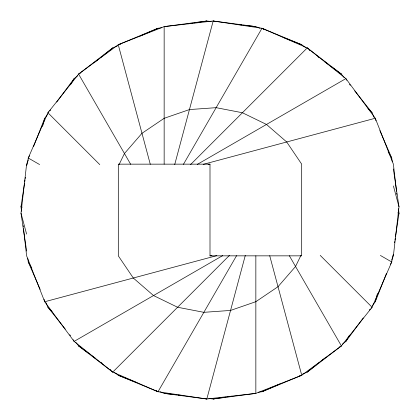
<?xml version="1.0" encoding="UTF-8"?>
<svg xmlns="http://www.w3.org/2000/svg" width="420" height="420" viewBox="0 0 420 420"><rect width="100%" height="100%" fill="white"/><g stroke="black" fill="none" stroke-linecap="round" stroke-linejoin="round"><path stroke-width="0.63" d="M26.639 251.071L21 213.181L26.618 164.152L28.287 159.925M391.713 260.075L393.382 255.848L399 206.819L393.362 168.929M24.539 183.057L21 206.819L21.52 211.334M24.728 181.776L25.016 179.849M25.205 178.563L25.394 177.277M27.305 164.435L28.261 158.015L47.912 112.749L78.603 74.109L112.749 47.912L117.511 45.843M392.695 255.565L391.739 261.986L372.089 307.251L341.397 345.891L307.251 372.089L302.489 374.157M394.606 242.723L394.795 241.437M394.984 240.151L395.272 238.224M395.462 236.943L399 213.181L398.48 208.666M21.677 204.288L21 206.819L22.265 207.16M42.53 126.478L44.73 118.251L47.822 114.083M174.699 164.603L213.181 21L255.848 26.618L260.075 28.287M159.925 391.713L164.152 393.382L206.819 399L245.301 255.397M372.178 305.918L375.27 301.749L377.47 293.522M398.323 215.712L399 213.181L397.735 212.84M33.532 146.638L44.73 118.251M375.27 301.749L386.468 273.362M119.028 164.666L124.451 153.515L141.986 133.298L164.152 118.309L189.446 109.567L216.143 107.672L242.419 112.749L266.485 124.451L286.703 141.986L301.691 164.152L301.691 255.848L210 255.848L210 164.152L118.309 164.152L118.309 255.848L133.298 278.014L153.515 295.549L177.581 307.251L203.858 312.328L230.554 310.433L255.848 301.691L278.014 286.703L295.549 266.485L300.972 255.334M29.573 155.741L28.261 158.015L39.606 164.561M70.508 84.845L74.109 78.603L77.669 75.779M183.393 164.388L261.986 28.261L301.749 44.73L305.918 47.822M114.083 372.178L118.251 375.27L158.015 391.739L236.607 255.612M342.332 344.221L345.891 341.397L349.493 335.155M390.427 264.259L391.739 261.986L380.394 255.439M56.716 102.081L74.109 78.603M345.891 341.397L363.284 317.919M48.836 111.82L47.912 112.749L99.782 164.614M49.765 110.896L50.689 109.967M111.82 48.836L112.749 47.912L103.089 55.587M190.549 164.614L307.251 47.912L341.397 74.109L344.221 77.669M75.779 342.332L78.603 345.891L112.749 372.089L229.451 255.386M308.18 371.165L307.251 372.089L316.911 364.413M369.311 310.034L370.235 309.104M371.165 308.18L372.089 307.251L320.219 255.386M93.938 62.853L94.952 62.045M95.97 61.236L98.511 59.22M101.052 57.199L102.07 56.39M317.93 363.61L318.948 362.801M321.489 360.78L324.03 358.764M325.048 357.956L326.062 357.147M130.673 164.293L78.603 74.109L118.251 44.73L158.015 28.261L161.868 27.689M258.132 392.312L261.986 391.739L301.749 375.27L341.397 345.891L289.328 255.707M78.603 74.109L80.304 73.127M155.741 29.573L158.015 28.261L140.144 36.02M197.284 164.404L345.891 78.603L375.27 118.251L393.382 164.152L396.485 191.247M222.716 255.596L74.109 341.397L44.73 301.749L26.618 255.848L23.515 228.753M264.259 390.427L261.986 391.739L279.856 383.98M339.696 346.873L341.397 345.891M150.292 164.299L118.251 44.73L164.152 26.618L206.819 21L211.334 21.52M208.666 398.48L213.181 399L255.848 393.382L301.749 375.27L269.708 255.701M118.251 44.73L120.782 44.053M204.288 21.677L206.819 21L197.185 22.433M203.196 164.362L375.27 118.251L375.947 120.782M44.053 299.219L44.73 301.749L216.804 255.638M215.712 398.323L213.181 399L222.815 397.567M299.219 375.947L301.749 375.27M188.197 23.772L189.483 23.578M191.41 23.294L192.691 23.1M193.977 22.911L195.904 22.622M224.096 397.378L226.023 397.089M227.309 396.9L228.59 396.706M230.517 396.422L231.803 396.228M208.126 164.399L210 164.152M210 255.848L211.874 255.602M164.152 164.152L164.152 26.618L213.181 21L261.986 28.261L307.251 47.912L345.891 78.603L346.873 80.304M73.127 339.696L74.109 341.397L112.749 372.089L158.015 391.739L206.819 399L255.848 393.382L255.848 255.848M164.152 26.618L167.428 26.618M253.228 26.618L255.848 26.618L243.59 25.211M166.772 393.382L164.152 393.382L176.41 394.79M252.572 393.382L255.848 393.382M239.72 24.77L241.652 24.99M178.348 395.01L180.28 395.231M213.181 21L215.712 21.677M299.849 44.221L301.749 44.73L283.022 37.343M120.152 375.779L118.251 375.27L136.978 382.657M204.288 398.323L206.819 399M261.986 28.261L264.259 29.573M339.696 73.127L341.397 74.109L330.96 66.376M80.304 346.873L78.603 345.891L89.04 353.624M155.741 390.427L158.015 391.739M317.919 56.716L318.964 57.488M324.702 61.74L327.831 64.061M92.169 355.94L95.298 358.26M101.036 362.512L102.081 363.284M307.251 47.912L308.18 48.836M309.104 49.765L310.034 50.689M367.92 108.581L372.089 112.749L374.157 117.511M45.843 302.489L47.912 307.251L52.08 311.419M109.967 369.311L110.896 370.235M111.82 371.165L112.749 372.089M349.471 84.278L350.28 85.292M354.721 90.888L372.089 112.749M47.912 307.251L65.279 329.112M69.72 334.709L70.529 335.722M388.132 151.772L391.739 158.015L392.312 161.868M27.689 258.132L28.261 261.986L31.868 268.228M379.843 130.615L391.739 158.015M28.261 261.986L40.157 289.385M393.409 185.945L399 206.819M21 213.181L26.591 234.055M375.27 118.251L375.438 119.553M393.215 254.546L393.382 255.848M26.618 164.152L26.786 165.454M44.562 300.447L44.73 301.749M396.711 193.184L396.858 194.471M23.142 225.53L23.289 226.816"/></g></svg>
